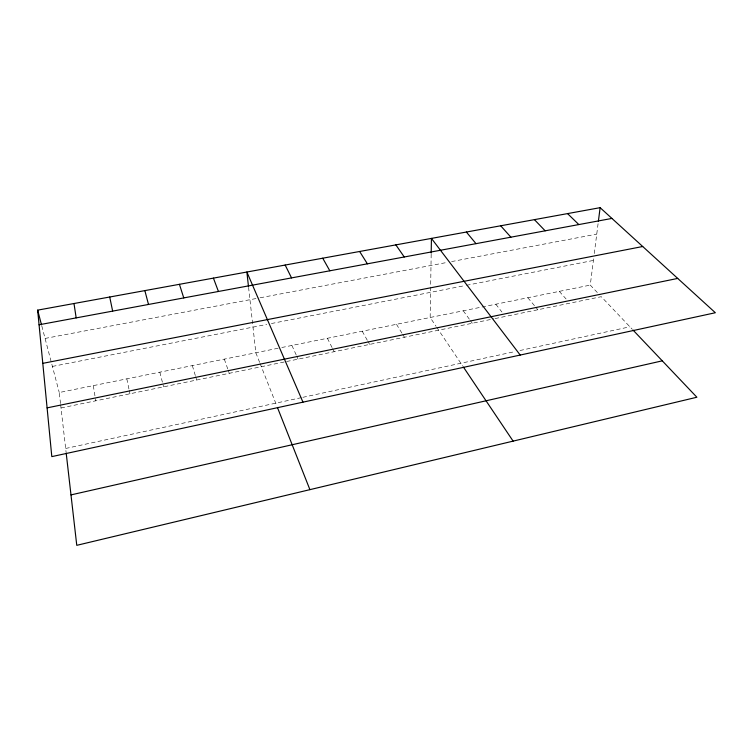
<?xml version="1.0" encoding="UTF-8"?>
<svg xmlns="http://www.w3.org/2000/svg" width="753" height="753" viewBox="0 0 753 753"><rect width="100%" height="100%" fill="white"/><g stroke="black" fill="none" stroke-linecap="round" stroke-linejoin="round"><path stroke-width="0.56" stroke-dasharray="3.77 2.82" d="M431.177 254.185L430.161 317.493L436.053 326.275M597.345 292.55L590.267 285.105L593.693 258.147M594.277 253.573L598.211 222.624M65.662 448.468L301.737 397.565M302.866 397.32L515.381 351.5M519.975 350.512L629.913 326.802M61.021 407.966L285.453 361.741M286.601 361.506L493.977 318.792M495.116 318.557L601.28 296.691L632.285 329.296M60.513 403.552L59.252 392.52L280.643 347.735M281.773 347.51L590.267 285.105M52.409 366.419L266.778 324.421M271.381 323.526L464.243 285.745M466.531 285.293L593.402 260.434M45.067 338.436L259.041 297.981M260.18 297.764L447.009 262.439M451.584 261.573L596.753 234.127M559.3 291.364L566.077 298.95M527.815 297.736L535.006 306.311M535.731 307.168L537.887 309.747M495.803 304.212L501.959 312.071M463.255 310.791L469.721 319.696M470.371 320.58L472.31 323.253M436.702 327.254L462.803 366.146M396.483 324.298L401.998 333.25M402.61 334.247L404.446 337.231M362.231 331.226L367.342 340.347M367.916 341.363L369.61 344.403M327.386 338.276L332.082 347.575M332.6 348.611L334.163 351.707M291.919 345.448L296.183 354.927M296.654 355.981L298.075 359.134M259.644 362.409L255.832 352.752L248.669 288.164M260.067 363.483L276.586 405.302M224.319 359.125L227.745 368.942M228.121 370.034L229.26 373.309M192.335 365.6L195.338 375.587M195.676 376.698L196.674 380.02M41.801 325.983L59.252 392.52M159.843 372.17L163.57 386.844M126.833 378.844L128.979 389.179M129.224 390.327L129.93 393.772M93.306 385.63L95.753 400.812M60.635 404.653L66.048 451.856"/><path stroke-width="1.13" d="M431.196 253.064L431.431 238.4L520.21 355.058M598.362 221.467L600.122 207.668L37.65 310.142L51.806 456.619L715.35 312.74L600.122 207.668M70.989 494.9L662.273 360.838M47.091 407.872L677.709 278.422M42.789 363.351L642.714 246.513M39.062 324.778L611.925 218.426M567.546 213.598L578.841 224.573M534.414 219.631L545.172 230.823M633.075 330.125L696.883 397.236L76.768 545.332L66.179 452.986M500.689 225.778L510.892 237.186M466.371 232.037L476 243.661M395.852 244.885L404.257 256.98M463.443 367.106L513.113 441.126M359.633 251.483L367.389 263.832M322.736 258.204L329.823 270.798M285.161 265.047L291.543 277.904M302.96 402.158L246.871 272.021L248.537 287.015M277.424 407.429L309.907 489.657M213.419 278.121L218.436 291.486M179.421 284.314L183.76 297.915M144.858 290.611L148.501 304.466M37.65 310.142L41.509 324.854M109.722 297.011L112.649 311.121M73.992 303.525L76.175 317.888"/></g></svg>
